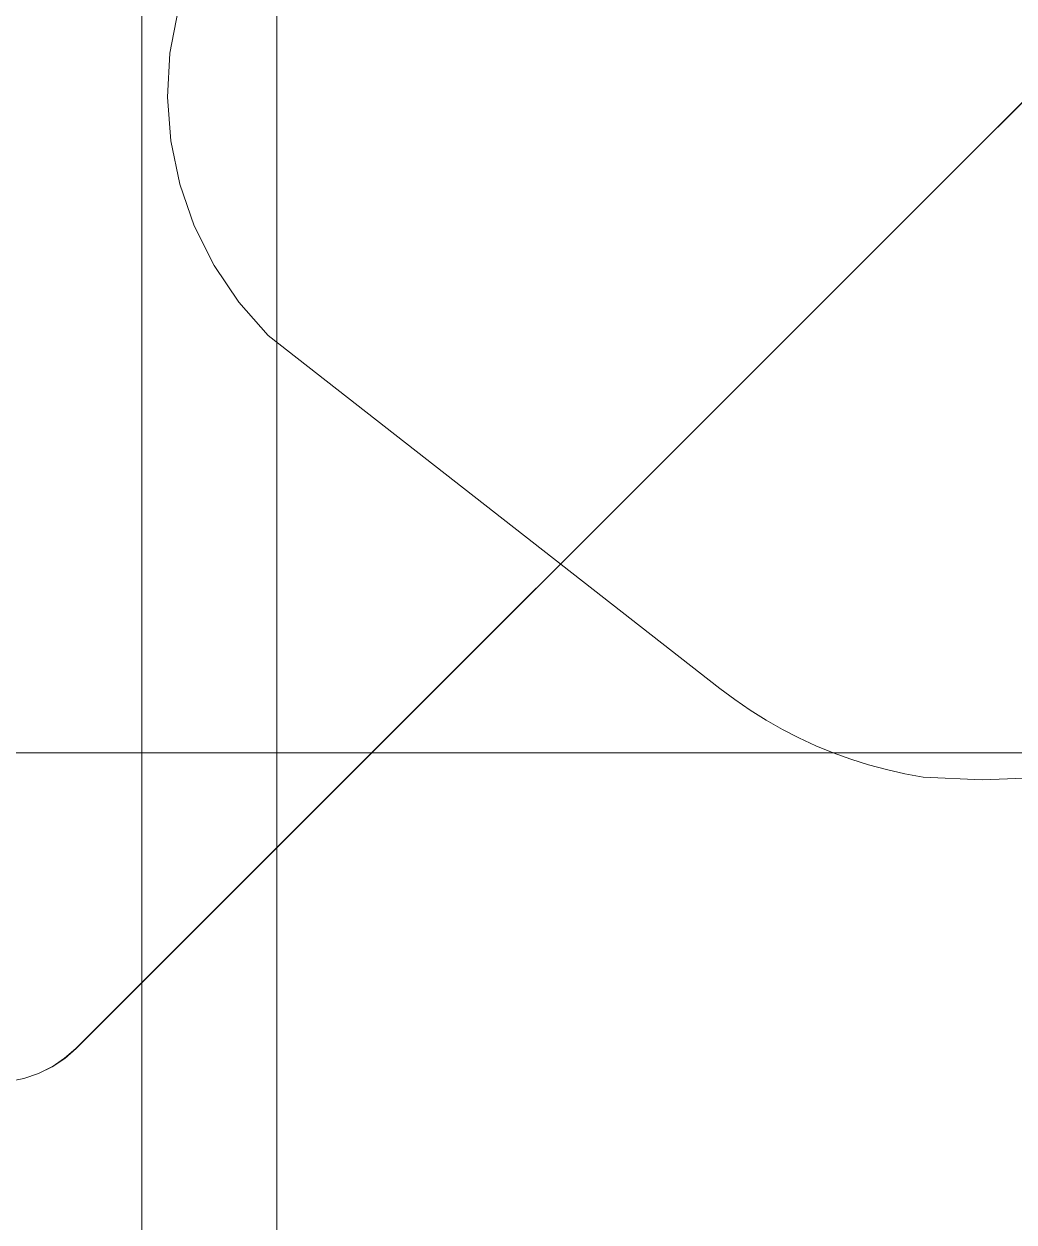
# Model space of a CAD drawing. Extents: x -566 to 72611, y -487 to 32334.
# Drawn here: x 79.21 to 90.39, y 24.84 to 38.37 of the extents above; entities that cross this region are included whole.
import ezdxf

# ---------------------------------------------------------------- set-up
doc = ezdxf.new("R2010")
doc.units = 0
doc.header["$LTSCALE"] = 0.5
doc.header["$MEASUREMENT"] = 0
doc.layers.add('ceilling', color=141, linetype='CONTINUOUS', lineweight=18)
doc.layers.add('floor', color=7, linetype='CONTINUOUS', lineweight=5, true_color=0xcfcfcf)
doc.layers.add('layout', color=7, linetype='CONTINUOUS', lineweight=5, true_color=0xcfcfcf)

msp = doc.modelspace()

# ---------------------------------------------------------------- hatches: boundary and pattern name
at = {"layer": 'floor'}
h = msp.add_hatch(dxfattribs=at)
h.set_pattern_fill('ANSI37', color=256, scale=100, angle=45)
h.set_pattern_definition([(90, (243.028, 267.632), (-12.5, 9e-16), []), (180, (243.028, 267.632), (-9e-16, -12.5), [])])
h.paths.add_polyline_path([(253.46925, 349.5), (154.11744, 349.5), (154.11744, 348.5), (101.14781, 348.5), (101.14781, 349.5), (0, 349.5), (0, 344.5), (36, 344.5, -0.33835703), (0, 308.66941), (0, 308.5), (0, 173.75), (253.46925, 173.75)])
h.paths.add_polyline_path([(36, 344.5), (0, 344.5), (0, 308.66941, 0.33835703)], flags=17)
h.paths.add_polyline_path([(253.46925, 173.75), (0, 173.75), (0, 173.74997), (0, 169.75), (253.46925, 169.75)])
h.paths.add_polyline_path([(253.46925, 169.75), (0, 169.75), (0, 149.21137), (36, 149.21137, -0.33835703), (0, 113.38078), (0, 113.21137), (0, 29.94998), (0, -5), (253.46925, -5)])
h.paths.add_polyline_path([(36, 149.21137), (0, 149.21137), (0, 113.38078, 0.33835703)], flags=17)
h.paths.add_polyline_path([(575.25, 169.75), (510, 169.75), (474.75, 169.75), (327.5, 169.75), (285.46925, 169.75), (285.46925, 165.75), (253.46925, 165.75), (253.46925, -5), (263.99725, -5), (263.99725, 95.99051), (287, 95.99051), (287, 97.5), (292, 97.5), (292, -5), (341.25, -5), (341.25, 13.02988), (341.25012, 15.02988), (346.24839, 15.02988, 0.36108524), (374.08728, 41.24999), (346.25012, 41.24999), (346.25012, 42.99999), (341.25, 42.99999), (341.25, 44.99999), (341.25, 97.5), (357.75, 97.5), (405.75, 97.5), (575.25, 97.5)])

# ---------------------------------------------------------------- linework, layer by layer
at = {"layer": 'ceilling'}
msp.add_line((82.06343, 169.75), (82.06343, -5), dxfattribs=at)
at = {"layer": 'layout'}
for points in [[(79.79536, 26.80007, -0.01238), (100.60091, 47.60817), (79.79417, 26.80143)], [(100.60091, 47.60817), (79.79536, 26.80007, -0.01238), (100.60219, 47.60689, -0.01238)], [(80.85412, 38.04166, -9.66339), (80.94609, 38.52741, -10.79021), (80.85412, 38.04166, -10.79021)], [(80.94609, 38.52741, -10.79021), (80.85412, 38.04166, -9.66339), (80.94609, 38.52741, -9.66339)], [(80.82659, 37.54681, -9.66339), (80.85412, 38.04166, -10.79021), (80.82659, 37.54681, -10.79021)], [(80.85412, 38.04166, -10.79021), (80.82659, 37.54681, -9.66339), (80.85412, 38.04166, -9.66339)], [(80.86392, 37.05139, -10.79021), (80.82659, 37.54681, -9.66339), (80.82659, 37.54681, -10.79021)], [(80.82659, 37.54681, -9.66339), (80.86392, 37.05139, -10.79021), (80.86392, 37.05139, -9.66339)], [(80.96556, 36.56366, -10.79021), (80.86392, 37.05139, -9.66339), (80.86392, 37.05139, -10.79021)], [(80.86392, 37.05139, -9.66339), (80.96556, 36.56366, -10.79021), (80.96556, 36.56366, -9.66339)], [(81.12973, 36.0922, -10.79021), (80.96556, 36.56366, -9.66339), (80.96556, 36.56366, -10.79021)], [(80.96556, 36.56366, -9.66339), (81.12973, 36.0922, -10.79021), (81.12973, 36.0922, -9.66339)], [(81.35359, 35.64504, -10.79021), (81.12973, 36.0922, -9.66339), (81.12973, 36.0922, -10.79021)], [(81.12973, 36.0922, -9.66339), (81.35359, 35.64504, -10.79021), (81.35359, 35.64504, -9.66339)], [(81.63339, 35.22964, -10.79021), (81.35359, 35.64504, -9.66339), (81.35359, 35.64504, -10.79021)], [(81.35359, 35.64504, -9.66339), (81.63339, 35.22964, -10.79021), (81.63339, 35.22964, -9.66339)], [(81.96424, 34.85338, -10.79021), (81.63339, 35.22964, -9.66339), (81.63339, 35.22964, -10.79021)], [(81.63339, 35.22964, -9.66339), (81.96424, 34.85338, -10.79021), (81.96424, 34.85338, -9.66339)], [(87.06439, 30.8668, -10.79021), (81.96424, 34.85338, -9.66339), (81.96424, 34.85338, -10.79021)], [(81.96424, 34.85338, -9.66339), (87.06439, 30.8668, -10.79021), (87.06439, 30.8668, -9.66339)], [(87.23383, 30.74, -10.79021), (87.06439, 30.8668, -9.66339), (87.06439, 30.8668, -10.79021)], [(87.06439, 30.8668, -9.66339), (87.23383, 30.74, -10.79021), (87.23383, 30.74, -9.66339)], [(87.40841, 30.62041, -10.79021), (87.23383, 30.74, -9.66339), (87.23383, 30.74, -10.79021)], [(87.23383, 30.74, -9.66339), (87.40841, 30.62041, -10.79021), (87.40841, 30.62041, -9.66339)], [(87.58778, 30.50837, -10.79021), (87.40841, 30.62041, -9.66339), (87.40841, 30.62041, -10.79021)], [(87.40841, 30.62041, -9.66339), (87.58778, 30.50837, -10.79021), (87.58778, 30.50837, -9.66339)], [(87.77167, 30.40397, -10.79021), (87.58778, 30.50837, -9.66339), (87.58778, 30.50837, -10.79021)], [(87.58778, 30.50837, -9.66339), (87.77167, 30.40397, -10.79021), (87.77167, 30.40397, -9.66339)], [(87.95967, 30.30747, -10.79021), (87.77167, 30.40397, -9.66339), (87.77167, 30.40397, -10.79021)], [(87.77167, 30.40397, -9.66339), (87.95967, 30.30747, -10.79021), (87.95967, 30.30747, -9.66339)], [(88.15147, 30.21908, -10.79021), (87.95967, 30.30747, -9.66339), (87.95967, 30.30747, -10.79021)], [(87.95967, 30.30747, -9.66339), (88.15147, 30.21908, -10.79021), (88.15147, 30.21908, -9.66339)], [(88.34672, 30.1388, -10.79021), (88.15147, 30.21908, -9.66339), (88.15147, 30.21908, -10.79021)], [(88.15147, 30.21908, -9.66339), (88.34672, 30.1388, -10.79021), (88.34672, 30.1388, -9.66339)], [(88.54507, 30.06699, -10.79021), (88.34672, 30.1388, -9.66339), (88.34672, 30.1388, -10.79021)], [(88.34672, 30.1388, -9.66339), (88.54507, 30.06699, -10.79021), (88.54507, 30.06699, -9.66339)], [(88.74606, 30.00368, -10.79021), (88.54507, 30.06699, -9.66339), (88.54507, 30.06699, -10.79021)], [(88.54507, 30.06699, -9.66339), (88.74606, 30.00368, -10.79021), (88.74606, 30.00368, -9.66339)], [(88.94955, 29.94891, -10.79021), (88.74606, 30.00368, -9.66339), (88.74606, 30.00368, -10.79021)], [(88.74606, 30.00368, -9.66339), (88.94955, 29.94891, -10.79021), (88.94955, 29.94891, -9.66339)], [(89.1549, 29.9029, -10.79021), (88.94955, 29.94891, -9.66339), (88.94955, 29.94891, -10.79021)], [(88.94955, 29.94891, -9.66339), (89.1549, 29.9029, -10.79021), (89.1549, 29.9029, -9.66339)], [(89.36193, 29.86565, -10.79021), (89.1549, 29.9029, -9.66339), (89.1549, 29.9029, -10.79021)], [(89.1549, 29.9029, -9.66339), (89.36193, 29.86565, -10.79021), (89.36193, 29.86565, -9.66339)], [(90.02825, 29.83471, -10.79021), (89.36193, 29.86565, -9.66339), (89.36193, 29.86565, -10.79021)], [(89.36193, 29.86565, -9.66339), (90.02825, 29.83471, -10.79021), (90.02825, 29.83471, -9.66339)], [(90.69367, 29.86138, -9.66339), (90.02825, 29.83471, -10.79021), (90.69367, 29.86138, -10.79021)], [(90.02825, 29.83471, -10.79021), (90.69367, 29.86138, -9.66339), (90.02825, 29.83471, -9.66339)], [(79.66604, 26.68667, -0.01238), (79.79417, 26.80143), (79.66496, 26.6881)], [(79.79417, 26.80143), (79.66604, 26.68667, -0.01238), (79.79536, 26.80007, -0.01238)], [(79.66496, 26.6881), (79.52301, 26.59112, -0.01238), (79.66604, 26.68667, -0.01238)], [(79.52215, 26.59267), (79.36868, 26.51499, -0.01238), (79.52301, 26.59112, -0.01238)], [(79.20577, 26.45968, -0.01238), (79.03703, 26.4261, -0.01238), (79.20536, 26.46147)], [(79.36803, 26.51667), (79.20577, 26.45968, -0.01238), (79.36868, 26.51499, -0.01238)]]:
    msp.add_3dface(points, dxfattribs=at)

doc.saveas('drawing.dxf')
